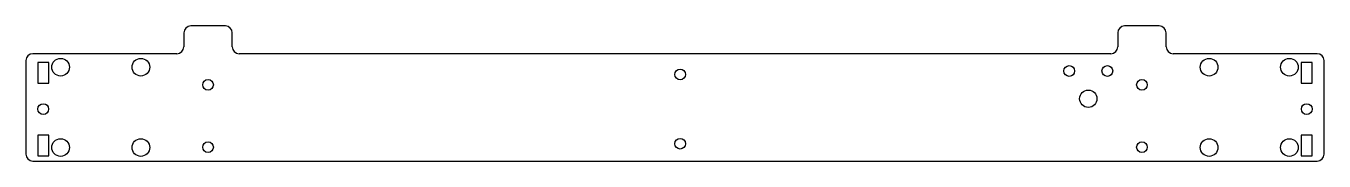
# Model space of a CAD drawing. Header units: millimetres. Extents: x 0 to 375, y 0 to 39.
import ezdxf

# ---------------------------------------------------------------- set-up
doc = ezdxf.new("R2010")
doc.units = ezdxf.units.MM

msp = doc.modelspace()

# ---------------------------------------------------------------- linework, layer by layer
at = {"color": 7, "linetype": 'Continuous', "lineweight": 25}
for p, q in [((57.6, 39), (47.6, 39)), ((327.4, 39), (317.4, 39)), ((45.6, 37), (45.6, 33)), ((59.6, 33), (59.6, 37)), ((315.4, 37), (315.4, 33)), ((329.4, 33), (329.4, 37)), ((43.6, 31), (2, 31)), ((313.4, 31), (61.6, 31)), ((373, 31), (331.4, 31)), ((0, 29), (0, 2)), ((6.6, 28.5), (3.4, 28.5)), ((3.4, 28.5), (3.4, 22.5)), ((6.6, 22.5), (6.6, 28.5)), ((371.6, 28.5), (368.4, 28.5)), ((368.4, 28.5), (368.4, 22.5)), ((371.6, 22.5), (371.6, 28.5)), ((375, 2), (375, 29)), ((3.4, 22.5), (6.6, 22.5)), ((368.4, 22.5), (371.6, 22.5)), ((6.6, 7.5), (3.4, 7.5)), ((3.4, 7.5), (3.4, 1.5)), ((6.6, 1.5), (6.6, 7.5)), ((371.6, 7.5), (368.4, 7.5)), ((368.4, 7.5), (368.4, 1.5)), ((371.6, 1.5), (371.6, 7.5)), ((2, 0), (373, 0)), ((3.4, 1.5), (6.6, 1.5)), ((368.4, 1.5), (371.6, 1.5))]:
    msp.add_line(p, q, dxfattribs=at)
for centre, radius in [((10, 27.1), 2.55), ((33.2, 27.1), 2.55), ((189, 25), 1.55), ((301.4, 26), 1.55), ((312.4, 26), 1.55), ((341.8, 27.1), 2.55), ((365, 27.1), 2.55), ((52.6, 22), 1.55), ((322.4, 22), 1.55), ((306.9, 18), 2.5), ((5, 15), 1.55), ((370, 15), 1.55), ((10, 3.9), 2.55), ((33.2, 3.9), 2.55), ((52.6, 4), 1.55), ((189, 5), 1.55), ((322.4, 4), 1.55), ((341.8, 3.9), 2.55), ((365, 3.9), 2.55)]:
    msp.add_circle(centre, radius, dxfattribs=at)
for centre, start, end in [((47.6, 37), 90, 180), ((57.6, 37), 0, 90), ((317.4, 37), 90, 180), ((327.4, 37), 0, 90), ((2, 29), 90, 180), ((43.6, 33), 270, 0), ((61.6, 33), 180, 270), ((313.4, 33), 270, 360), ((331.4, 33), 180, 270), ((373, 29), 0, 90), ((2, 2), 180, 270), ((373, 2), 270, 0)]:
    msp.add_arc(centre, 2, start, end, dxfattribs=at)

doc.saveas('drawing.dxf')
